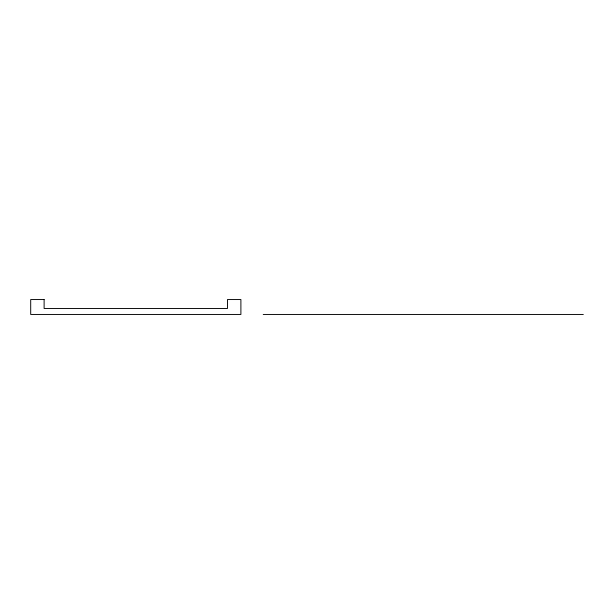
<?xml version="1.0" encoding="UTF-8"?>
<svg xmlns="http://www.w3.org/2000/svg" width="614" height="614" viewBox="0 0 614 614"><rect width="100%" height="100%" fill="white"/><g stroke="black" fill="none" stroke-linecap="round" stroke-linejoin="round"><path stroke-width="0.92" d="M263.237 314.452L583.3 314.452M44.116 299.548L30.7 299.548L30.7 314.452L240.895 314.452L240.895 299.548L227.472 299.548L227.472 308.489L44.116 308.489L44.116 299.548"/></g></svg>
